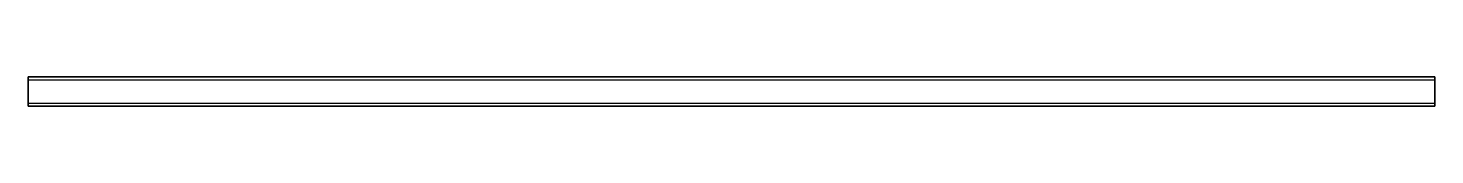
# Model space of a CAD drawing. Header units: inches. Extents: x 0 to 1430, y 0 to 30.
import ezdxf

# ---------------------------------------------------------------- set-up
doc = ezdxf.new("R2010")
doc.units = ezdxf.units.IN
doc.header["$MEASUREMENT"] = 0
doc.layers.add('SIMUMAK Visible (ISO)', color=7, linetype='Continuous', lineweight=35)
doc.layers.add('SIMUMAK Visible Narrow (ISO)', color=7, linetype='Continuous', lineweight=25)

# ---------------------------------------------------------------- blocks, each defined once
blk = doc.blocks.new('DIN 40 x 30 x 2 00000018_Sheet_4_Tubo longitud 1430')
at = {"layer": 'SIMUMAK Visible (ISO)'}
for p, q in [((-715, 12), (-715, 15)), ((-715, 15), (715, 15)), ((715, 12), (715, 15)), ((-715, 12), (-715, -12)), ((715, 12), (715, -12)), ((-715, -15), (-715, -12)), ((715, -15), (715, -12)), ((-715, -15), (715, -15))]:
    blk.add_line(p, q, dxfattribs=at)
at = {"layer": 'SIMUMAK Visible Narrow (ISO)'}
for p, q in [((-715, 12), (715, 12)), ((-715, -12), (715, -12))]:
    blk.add_line(p, q, dxfattribs=at)

msp = doc.modelspace()

# ---------------------------------------------------------------- block references
msp.add_blockref('DIN 40 x 30 x 2 00000018_Sheet_4_Tubo longitud 1430', (715, 15))

doc.saveas('drawing.dxf')
